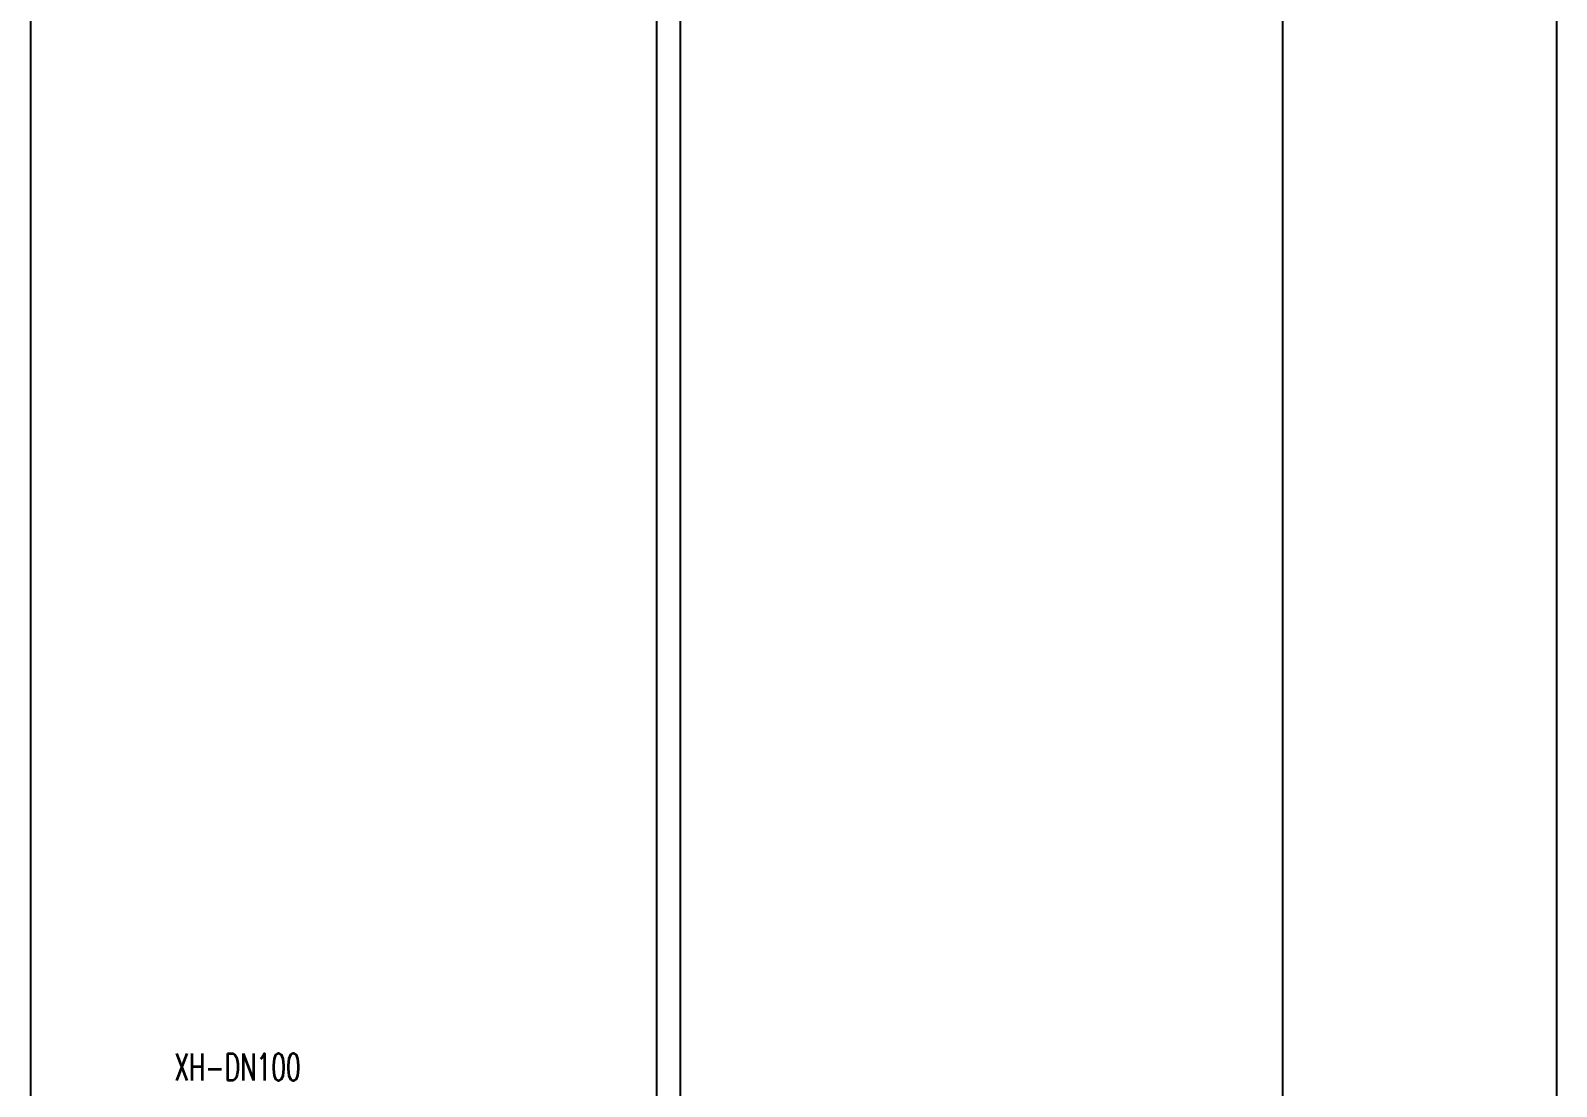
# Model space of a CAD drawing. Extents: x 0 to 2838408, y -923048 to 203859.
# Drawn here: x 2385217 to 2404717, y -674002 to -660510 of the extents above; entities that cross this region are included whole.
import ezdxf

# ---------------------------------------------------------------- set-up
doc = ezdxf.new("R2010")
doc.units = 0
doc.header["$LTSCALE"] = 1000
for name, color, linetype in [('DIM_热给水', 3, 'Continuous'), ('DOTE', 8, 'Continuous'), ('XREF', 8, 'Continuous')]:
    doc.layers.add(name, color=color, linetype=linetype)
doc.styles.add('_TWT_PIPEDN', font='SIMPLEX', dxfattribs={"width": 0.8, "height": 2.3, "bigfont": 'HZTXT'})

# ---------------------------------------------------------------- blocks, each defined once
blk = doc.blocks.new('4F1')
at = {"layer": 'DOTE'}
for p, q in [((2385216.7, -606941.3), (2385216.7, -690141.3)), ((2393216.7, -606941.3), (2393216.7, -690141.3)), ((2393516.7, -606941.3), (2393516.7, -690141.3)), ((2401216.7, -606941.3), (2401216.7, -690141.3)), ((2404716.7, -606941.3), (2404716.7, -690141.3))]:
    blk.add_line(p, q, dxfattribs=at)

msp = doc.modelspace()

# ---------------------------------------------------------------- block references
at = {"layer": 'XREF'}
msp.add_blockref('4F1', (0, 0), dxfattribs=at)

# ---------------------------------------------------------------- texts
at = {"layer": 'DIM_热给水', "color": 7, "linetype": 'ByBlock', "style": '_TWT_PIPEDN', "width": 0.64}
msp.add_text('XH-DN100', height=345, rotation=360, dxfattribs=at).set_placement((2387052.3, -673926.9))

doc.saveas('drawing.dxf')
